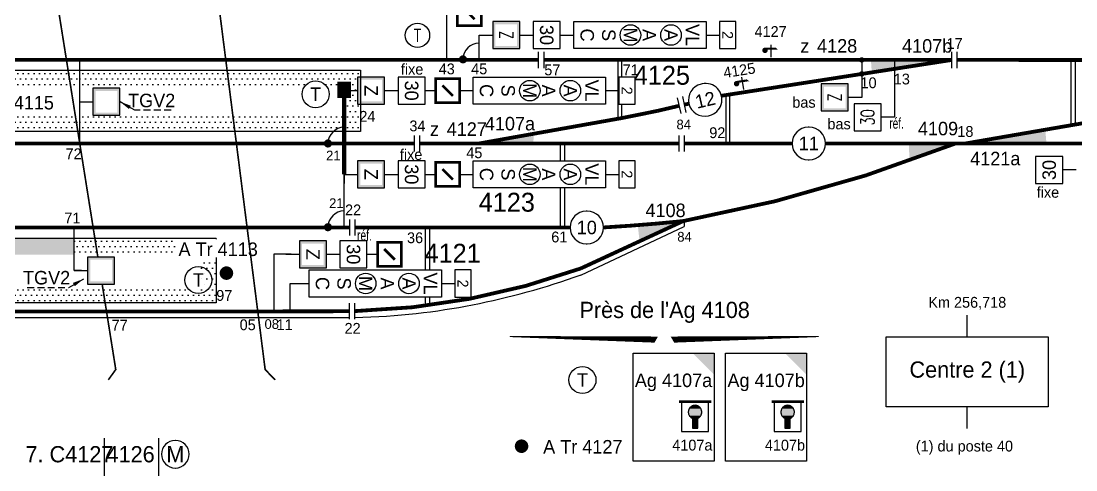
# Model space of a CAD drawing. Header units: metres. Extents: x 0 to 4410, y 0 to 594.
# Drawn here: x 2620.6 to 2815.9, y 206.7 to 289.7 of the extents above; entities that cross this region are included whole.
import ezdxf
from ezdxf.enums import TextEntityAlignment as Align

# ---------------------------------------------------------------- set-up
doc = ezdxf.new("R2010")
doc.units = ezdxf.units.M
for name, pattern in [('AXES', [36, 18, -6, 6, -6]), ('AXESX2', [101.6, 63.5, -12.7, 12.7, -12.7]), ('CACHE', [9.525, 6.35, -3.175]), ('CONTINU', [5000, 5000, 0])]:
    doc.linetypes.add(name, pattern=pattern)
for name, color, linetype in [('HACHURES', 7, 'Continuous'), ('PRI ES', 7, 'Continuous'), ('ptce', 7, 'CONTINU'), ('voies', 7, 'Continuous')]:
    doc.layers.add(name, color=color, linetype=linetype)
doc.layers.add('Pk invisible', color=250, linetype='Continuous', plot=False)
doc.styles.add('es_norme', font='es_isocp.shx')
doc.styles.add('FONT', font='com_font.shx', dxfattribs={"width": 0.7})
doc.styles.add('ISO8C1', font='es_isocp.shx')
doc.styles.add('SIMPLEX', font='simplex', dxfattribs={"width": 0.7})
pattern_1 = [(0, (-650.5833, -140), (0.5, 1), [0, -1])]
pattern_2 = [(0, (-630, 0), (0.5, 1), [0, -1])]

# ---------------------------------------------------------------- blocks, each defined once
blk = doc.blocks.new('ID')
at = {"linetype": 'Continuous'}
for p, q in [((-2.5, 5.5), (-2.5, 2.5)), ((2.5, 5.5), (-2.5, 5.5)), ((2.5, 2.5), (2.5, 5.5)), ((-2.5, 2.5), (0, 2.5)), ((0, 2.5), (2.5, 2.5)), ((0, 0), (0, 2.5))]:
    blk.add_line(p, q, dxfattribs=at)
at = {"linetype": 'Continuous', "style": 'SIMPLEX', "width": 0.7}
blk.add_attdef('O', text='', height=2, dxfattribs=at).set_placement((0, 4), align=Align.MIDDLE)
blk = doc.blocks.new('TELEPHONE')
blk.add_circle((0, 0), 2.25)
at = {"linetype": 'Continuous', "style": 'FONT', "width": 0.7}
blk.add_attdef('TEXTEG', text='', height=2.5, dxfattribs=at).set_placement((-4, -1), align=Align.RIGHT)
at = {"style": 'FONT', "width": 0.7}
blk.add_attdef('OO', text='', height=2.5, dxfattribs=at).set_placement((0, 0), align=Align.MIDDLE)
at = {"linetype": 'Continuous', "style": 'FONT', "width": 0.7}
blk.add_attdef('TEXTED', (4, -1), '', height=2.5, dxfattribs=at)
blk = doc.blocks.new('tecs')
at = {"linetype": 'CONTINU'}
blk.add_line((0, 0), (2, 0), dxfattribs=at)
at = {"linetype": 'CONTINU', "const_width": 0.5}
blk.add_lwpolyline([(2, 2.25), (6.5, 2.25), (6.5, -2.25), (2, -2.25)], close=True, dxfattribs=at)
blk.add_lwpolyline([(3.25, 1), (5.25, -1)], dxfattribs=at)
blk = doc.blocks.new('TCD')
at = {"linetype": 'Continuous'}
for p, q in [((-2.5, 7.5), (-2.5, 2.5)), ((2.5, 7.5), (-2.5, 7.5)), ((2.5, 2.5), (2.5, 7.5)), ((-2.5, 2.5), (0, 2.5)), ((0, 2.5), (2.5, 2.5)), ((0, 0), (0, 2.5))]:
    blk.add_line(p, q, dxfattribs=at)
at = {"linetype": 'Continuous', "style": 'SIMPLEX', "width": 0.7}
blk.add_attdef('OO', text='', height=2.5, dxfattribs=at).set_placement((0, 5), align=Align.MIDDLE)
blk = doc.blocks.new('TCR')
at = {"linetype": 'Continuous'}
for p, q in [((2.5, 7.5), (-2.5, 7.5)), ((-2.5, 7.5), (-2.5, 2.5)), ((2.5, 2.5), (2.5, 7.5)), ((-2.5, 2.5), (0, 2.5)), ((0, 0), (0, 2.5)), ((0, 2.5), (2.5, 2.5))]:
    blk.add_line(p, q, dxfattribs=at)
for points in [[(-2.5, 7.5), (2.5, 7.5), (-2, 7), (2, 7)], [(-2.5, 2.5), (-2.5, 7.5), (-2, 3), (-2, 7)], [(2.5, 7.5), (2.5, 2.5), (2, 7), (2, 3)], [(2.5, 2.5), (-2.5, 2.5), (2, 3), (-2, 3)]]:
    blk.add_solid(points, dxfattribs=at)
at = {"linetype": 'Continuous', "style": 'SIMPLEX', "width": 0.7}
blk.add_attdef('OO', text='', height=2.5, dxfattribs=at).set_placement((0, 5), align=Align.MIDDLE)
blk = doc.blocks.new('TEL')
blk.add_circle((0, 0), 2.5)
at = {"linetype": 'Continuous', "style": 'ISO8C1'}
blk.add_attdef('TEXTEG', text='', height=2.5, dxfattribs=at).set_placement((-4, -1), align=Align.RIGHT)
at = {"style": 'ISO8C1'}
blk.add_attdef('OO', text='', height=2.5, dxfattribs=at).set_placement((0, 0), align=Align.MIDDLE)
at = {"linetype": 'Continuous', "style": 'ISO8C1'}
blk.add_attdef('TEXTED', (4, -1), '', height=2.5, dxfattribs=at)
blk = doc.blocks.new('nzone')
at = {"style": 'es_norme'}
blk.add_text('z', height=2.5, dxfattribs=at).set_placement((-1.78, 1.41))
blk.add_attdef('ZONE', (1.31, 1.41), '', height=2.5, dxfattribs=at)
blk = doc.blocks.new('FIXE')
at = {"linetype": 'CACHE', "style": 'ISO8C1'}
blk.add_text('fixe', height=2, dxfattribs=at).set_placement((0, 0))
blk = doc.blocks.new('cap1c')
at = {"linetype": 'CONTINU'}
for p, q in [((-6, 11), (-6, 5.5)), ((-1, 5.5), (-1, 11)), ((-6, 5.5), (-1, 5.5))]:
    blk.add_line(p, q, dxfattribs=at)
at = {"linetype": 'CONTINU', "const_width": 0.5}
blk.add_lwpolyline([(-0.5, 11), (-6.5, 11)], dxfattribs=at)
blk = doc.blocks.new('CLEP')
for points in [[(-1.11, 0.64), (1.11, 0.64), (-1.28, 0), (1.28, 0)], [(-1.28, 0), (1.28, 0), (-1.11, -0.64), (1.11, -0.64)], [(-0.64, 1.11), (0.64, 1.11), (-1.11, 0.64), (1.11, 0.64)], [(0, 1.28), (0, 1.28), (-0.64, 1.11), (0.64, 1.11)], [(-1.11, -0.64), (1.11, -0.64), (-0.64, -1.11), (0.64, -1.11)], [(-0.64, -1.11), (0.64, -1.11), (-0.5, -1.14), (0.5, -1.14)], [(-0.5, -1.14), (0.5, -1.14), (-0.5, -3), (0.5, -3)]]:
    blk.add_solid(points)
blk = doc.blocks.new('REF')
at = {"linetype": 'CACHE', "style": 'FONT', "width": 0.7}
blk.add_text('réf.', height=2, dxfattribs=at).set_placement((0, 0))
blk = doc.blocks.new('PDI_')
at = {"linetype": 'AXES'}
blk.add_line((0, 2.81), (0, 0.5), dxfattribs=at)
at = {"const_width": 0.5}
blk.add_lwpolyline([(-1.36, 1.78, 1), (-0.86, 1.78, 1)], format="xyb", close=True, dxfattribs=at)
blk.add_solid([(-1.11, 2.28), (0.89, 2.28), (-0.62, 1.88), (1.29, 1.88)])
at = {"style": 'ISO8C1'}
blk.add_attdef('XX', text='', height=2, dxfattribs=at).set_placement((-0.07, 4.25), align=Align.CENTER)
blk.add_attdef('TYPE', text='', height=2.5, dxfattribs=at).set_placement((-3.46, 1.11), align=Align.RIGHT)
blk = doc.blocks.new('*U136', base_point=(3459.5, 712.01))
at = {"linetype": 'Continuous'}
for p, q in [((3459.1, 711.94), (3459.1, 724.02)), ((3459.9, 712.08), (3459.9, 724.02))]:
    blk.add_line(p, q, dxfattribs=at)

msp = doc.modelspace()

# ---------------------------------------------------------------- hatches: boundary and pattern name
at = {"layer": 'HACHURES'}
h = msp.add_hatch(dxfattribs=at)
h.set_pattern_fill('SABLE', color=256, scale=0.5, style=0)
h.set_pattern_definition(pattern_2)
h.paths.add_polyline_path([(2629.302, 280.599), (2593.136, 280.599, -0.2736859), (2589.63, 278.524), (2586.051, 278.524, -0.2736859), (2582.545, 280.599), (2575.411, 280.599), (2575.411, 277.599), (2629.78, 277.599)])
at = {"layer": 'HACHURES', "linetype": 'Continuous'}
h = msp.add_hatch(dxfattribs=at)
h.set_pattern_fill('SABLE', color=256, scale=0.5, style=0)
h.set_pattern_definition(pattern_1)
h.paths.add_polyline_path([(2631.398, 280.599), (2629.302, 280.599), (2629.78, 277.599), (2631.398, 277.599)])
at = {"layer": 'HACHURES'}
h = msp.add_hatch(dxfattribs=at)
h.set_pattern_fill('SABLE', color=256, scale=0.5, style=0)
h.set_pattern_definition(pattern_2)
h.paths.add_polyline_path([(2658.734, 280.599), (2631.398, 280.599), (2631.398, 277.599), (2659.116, 277.599)])
h = msp.add_hatch(dxfattribs=at)
h.set_pattern_fill('SABLE', color=256, scale=0.5, style=0)
h.set_pattern_definition(pattern_2)
h.paths.add_polyline_path([(2682.898, 279.344), (2683.403, 279.344), (2683.403, 280.599), (2658.734, 280.599), (2659.116, 277.599), (2673.065, 277.599, -0.5235585), (2677.174, 277.599), (2680.403, 277.599), (2680.403, 276.844), (2682.898, 276.844)])
h = msp.add_hatch(dxfattribs=at)
h.set_pattern_fill('SABLE', color=256, scale=0.5, style=0)
h.set_pattern_definition(pattern_2)
h.paths.add_polyline_path([(2683.403, 274.344), (2682.898, 274.344), (2682.898, 276.844), (2680.403, 276.844), (2680.403, 272.307), (2680.402, 269.307), (2683.403, 269.307)])
h = msp.add_hatch(dxfattribs=at)
h.set_pattern_fill('SABLE', color=256, scale=0.5, style=0)
h.set_pattern_definition(pattern_2)
h.paths.add_polyline_path([(2630.623, 272.307), (2604.843, 272.307, -0.2176059), (2602.765, 272.307), (2575.411, 272.307), (2575.411, 269.307), (2582.743, 269.307, -0.2488554), (2586.056, 271.065), (2589.635, 271.065, -0.2488554), (2592.947, 269.307), (2631.101, 269.307)])
at = {"layer": 'HACHURES', "linetype": 'Continuous'}
h = msp.add_hatch(dxfattribs=at)
h.set_pattern_fill('SABLE', color=256, scale=0.5, style=0)
h.set_pattern_definition(pattern_1)
h.paths.add_polyline_path([(2631.398, 272.307), (2630.623, 272.307), (2631.101, 269.307), (2631.398, 269.307)])
at = {"layer": 'HACHURES'}
h = msp.add_hatch(dxfattribs=at)
h.set_pattern_fill('SABLE', color=256, scale=0.5, style=0)
h.set_pattern_definition(pattern_2)
h.paths.add_polyline_path([(2659.789, 272.307), (2638.898, 272.307), (2638.898, 272.294), (2633.898, 272.294), (2631.398, 272.294), (2631.398, 269.307), (2660.171, 269.307)])
h = msp.add_hatch(dxfattribs=at)
h.set_pattern_fill('SABLE', color=256, scale=0.5, style=0)
h.set_pattern_definition(pattern_2)
h.paths.add_polyline_path([(2680.398, 272.307), (2659.789, 272.307), (2660.171, 269.307), (2678.406, 269.307, -0.1836282), (2680.398, 270.065)])
h = msp.add_hatch(dxfattribs=at)
h.set_pattern_fill('SABLE', color=256, scale=0.5, style=0)
h.set_pattern_definition(pattern_2)
h.paths.add_polyline_path([(2556.431, 248.456), (2568.393, 248.456), (2568.393, 246.505), (2572.215, 246.505), (2572.215, 248.453), (2575.215, 248.453), (2575.215, 246.505), (2630.398, 246.505), (2630.398, 249.505), (2592.887, 249.505, -0.2664987), (2589.434, 247.523), (2585.854, 247.523, -0.2664987), (2582.401, 249.505), (2491.398, 249.505), (2491.398, 246.548), (2493.898, 246.548), (2493.898, 249.048), (2498.898, 249.048), (2498.898, 246.505), (2556.431, 246.505)])
h = msp.add_hatch(dxfattribs=at)
h.set_pattern_fill('SABLE', color=256, scale=0.5, style=0)
h.set_pattern_definition(pattern_2)
h.paths.add_polyline_path([(2634.257, 249.505), (2630.398, 249.505), (2630.398, 246.505), (2634.735, 246.505)])
h = msp.add_hatch(dxfattribs=at)
h.set_pattern_fill('SABLE', color=256, scale=0.5, style=0)
h.set_pattern_definition(pattern_2)
h.paths.add_polyline_path([(2649.395, 249.505), (2634.257, 249.505), (2634.735, 246.505), (2649.395, 246.505)])
h = msp.add_hatch(dxfattribs=at)
h.set_pattern_fill('SABLE', color=256, scale=0.5, style=0)
h.set_pattern_definition(pattern_2)
edge = h.paths.add_edge_path()
edge.add_line((2656.725, 245.709), (2653.725, 245.709))
edge.add_line((2653.725, 245.709), (2653.732, 244.274))
edge.add_arc((2653.491, 241.846), 2.441, 7.23165, 84.31608, ccw=False)
edge.add_arc((2653.473, 241.756), 2.47, -89.21172, 9.24126, ccw=False)
edge.add_line((2653.507, 239.286), (2652.804, 239.305))
edge.add_line((2652.804, 239.305), (2652.101, 239.625))
edge.add_line((2652.101, 239.625), (2651.604, 240))
edge.add_line((2651.604, 240), (2651.218, 240.549))
edge.add_line((2651.218, 240.549), (2635.684, 240.549))
edge.add_line((2635.684, 240.549), (2636.162, 237.549))
edge.add_line((2636.162, 237.549), (2656.725, 237.549))
edge.add_line((2656.725, 237.549), (2656.725, 245.709))
h = msp.add_hatch(dxfattribs=at)
h.set_pattern_fill('SABLE', color=256, scale=0.5, style=0)
h.set_pattern_definition(pattern_2)
h.paths.add_polyline_path([(2635.684, 240.549), (2613.543, 240.549), (2613.543, 237.549), (2636.162, 237.549)])

# ---------------------------------------------------------------- linework, layer by layer
at = {"linetype": 'Continuous'}
for p, q in [((2699.398, 282.524), (2699.398, 291.047)), ((2705.398, 282.725), (2705.398, 282.524)), ((2731.089, 282.524), (2731.089, 271.637)), ((2731.767, 282.524), (2731.767, 279.344)), ((2776.216, 282.524), (2776.224, 275.59)), ((2782.277, 282.524), (2782.292, 271.91)), ((2815.011, 282.524), (2815.011, 282.534)), ((2815.811, 282.524), (2815.811, 282.534)), ((2680.398, 278.479), (2680.398, 259.64)), ((2701.768, 276.844), (2704.268, 276.844)), ((2751.032, 276.102), (2751.032, 267.115)), ((2751.782, 267.065), (2751.782, 276.358)), ((2731.767, 274.344), (2731.767, 271.758)), ((2701.768, 261.351), (2704.268, 261.351)), ((2724.204, 243.937), (2743.398, 252.998)), ((2630.398, 243.539), (2630.398, 251.523)), ((2724.209, 242.726), (2743.369, 251.722)), ((2635.855, 249.505), (2592.887, 249.505)), ((2631.803, 243.539), (2630.398, 243.539)), ((2636.162, 237.549), (2614.156, 237.549)), ((2635.961, 212.563), (2635.961, 190.363)), ((2646.046, 212.563), (2646.046, 190.363)), ((2649.156, 212.113), (2649.146, 212.113)), ((2649.146, 207.013), (2649.156, 207.013))]:
    msp.add_line(p, q, dxfattribs=at)
for p, q in [((2631.398, 282.524), (2631.398, 267.065)), ((2720.398, 267.065), (2720.398, 263.851)), ((2721.198, 267.065), (2721.198, 263.851)), ((2720.398, 258.851), (2720.398, 251.523)), ((2721.198, 258.851), (2721.198, 251.523)), ((2695.398, 251.523), (2695.398, 243.654)), ((2696.193, 251.523), (2696.197, 243.654)), ((2656.725, 249.505), (2635.855, 249.505)), ((2656.725, 249.505), (2656.725, 249.352)), ((2667.411, 246.554), (2667.411, 235.989)), ((2656.725, 245.98), (2656.725, 237.549)), ((2695.398, 238.654), (2695.398, 237.484)), ((2696.199, 238.654), (2696.199, 237.489)), ((2656.725, 237.549), (2636.162, 237.549)), ((2593.262, 234.834), (2681.369, 234.834))]:
    msp.add_line(p, q)
at = {"linetype": 'AXESX2'}
for p, q in [((2795.752, 231.315), (2795.752, 235.315)), ((2795.752, 214.315), (2795.752, 218.315))]:
    msp.add_line(p, q, dxfattribs=at)
at = {"linetype": 'CONTINU'}
for p, q in [((2733.878, 208.286), (2733.878, 228.286)), ((2733.878, 228.286), (2748.878, 228.286)), ((2748.878, 228.286), (2748.878, 208.286)), ((2751.015, 208.282), (2751.015, 228.282)), ((2751.015, 228.282), (2766.015, 228.282)), ((2766.015, 228.282), (2766.015, 208.282)), ((2744.859, 216.218), (2744.859, 214.364)), ((2745.859, 214.364), (2745.859, 216.218)), ((2761.997, 216.214), (2761.997, 214.36)), ((2762.997, 214.36), (2762.997, 216.214)), ((2744.859, 214.364), (2745.859, 214.364)), ((2761.997, 214.36), (2762.997, 214.36)), ((2748.878, 208.286), (2733.878, 208.286)), ((2766.015, 208.282), (2751.015, 208.282))]:
    msp.add_line(p, q, dxfattribs=at)
at = {"linetype": 'Continuous'}
for points, const_width in [([(2620.998, 332.711), (2631.101, 269.307), (2634.809, 246.039)], 0.3), ([(2652.104, 332.711), (2652.74, 327.711), (2664.411, 235.982), (2665.778, 225.242), (2665.778, 225.242), (2667.62, 223.314)], 0.3), ([(2680.398, 278.479), (2680.398, 275.471)], 2.5), ([(2680.398, 278.479), (2680.398, 261.351)], 0.8), ([(2660.456, 267.065), (2693.398, 267.065)], 0.7), ([(2705.398, 267.065), (2742.412, 267.065)], 0.7), ([(2743.411, 267.065), (2755.417, 267.065)], 0.7), ([(2755.417, 267.065), (2763.311, 267.065)], 0.7), ([(2769.511, 267.065), (2928.911, 267.065)], 0.7), ([(2724.204, 243.937), (2743.398, 252.812)], 0.7), ([(2682.44, 251.523), (2722.218, 251.523)], 0.7), ([(2635.606, 241.039), (2638.123, 225.242), (2636.745, 223.318)], 0.3), ([(2664.411, 235.982), (2681.357, 236.021)], 0.7)]:
    msp.add_lwpolyline(points, dxfattribs=dict(at, const_width=const_width))
for points in [[(2722.898, 289.629), (2747.398, 289.629), (2747.398, 284.629), (2722.898, 284.629)], [(2704.268, 279.344), (2728.768, 279.344), (2728.768, 274.344), (2704.268, 274.344)], [(2704.268, 263.851), (2728.768, 263.851), (2728.768, 258.851), (2704.268, 258.851)], [(2673.897, 243.654), (2698.397, 243.654), (2698.397, 238.654), (2673.897, 238.654)]]:
    msp.add_lwpolyline(points, close=True, dxfattribs=at)
for points in [[(2705.398, 282.625), (2705.398, 287.129), (2705.398, 287.129)], [(2593.136, 280.599), (2683.403, 280.599), (2683.403, 269.307), (2592.947, 269.307)], [(2680.398, 267.065), (2680.398, 276.844), (2680.398, 276.844)], [(2680.398, 251.571), (2680.398, 261.351), (2680.398, 261.351)], [(2670.411, 235.987), (2670.411, 241.154), (2673.897, 241.154)]]:
    msp.add_lwpolyline(points, dxfattribs=at)
for points, const_width in [([(2702.023, 282.625, 1), (2702.773, 282.625, 1)], 0.75), ([(2775.966, 282.524, 1), (2776.466, 282.524, 1)], 0.5), ([(2775.983, 279.937, 1), (2776.483, 279.937, 1)], 0.5), ([(2677.023, 267.065, 1), (2677.773, 267.065, 1)], 0.75), ([(2677.023, 251.571, 1), (2677.773, 251.571, 1)], 0.75)]:
    msp.add_lwpolyline(points, format="xyb", close=True, dxfattribs=dict(at, const_width=const_width))
at = {"const_width": 0.7}
for points in [[(2593.63, 282.524), (2628.995, 282.524)], [(2658.489, 282.524), (2716.398, 282.524)], [(2717.398, 282.524), (2755.417, 282.524)], [(2750.252, 275.893), (2792.911, 282.524)], [(2755.417, 282.524), (2792.911, 282.524)], [(2793.911, 282.524), (3154.913, 282.442)], [(2731.989, 271.798), (2738.444, 273.103)], [(2738.444, 273.103), (2742.47, 274.048)], [(2743.411, 274.253), (2744.226, 274.432)], [(2705.398, 267.065), (2731.989, 271.798)], [(2593.635, 267.065), (2631.459, 267.065)], [(2694.398, 267.065), (2705.398, 267.065)], [(2593.427, 251.523), (2633.935, 251.523)], [(2662.434, 251.523), (2681.44, 251.523)], [(2593.43, 235.984), (2636.411, 235.984)]]:
    msp.add_lwpolyline(points, dxfattribs=at)
at = {"linetype": 'CACHE', "const_width": 0.7}
for points in [[(2628.995, 282.524), (2658.489, 282.524)], [(2631.459, 267.065), (2660.456, 267.065)], [(2633.935, 251.523), (2662.434, 251.523)], [(2636.411, 235.982), (2664.411, 235.982)]]:
    msp.add_lwpolyline(points, dxfattribs=at)
at = {"linetype": 'Continuous'}
for points, format in [([(2747.832, 272.196), (2748.027, 272.242, 1), (2746.657, 278.083), (2746.463, 278.038, 1), (2747.832, 272.196, 1)], "xyb"), ([(2766.311, 264.065), (2766.511, 264.065, 1), (2766.511, 270.065), (2766.311, 270.065, 1), (2766.311, 264.065, 1)], "xyb"), ([(2725.218, 248.523), (2725.418, 248.523, 1), (2725.418, 254.523), (2725.218, 254.523, 1), (2725.218, 248.523, 1)], "xyb"), ([(2709.57, 228.745, 0, 0, 0), (2711.07, 231.343, 0.2, 1.144, 0), (2738.172, 230.771, 0, 0, 0), (2739.672, 233.369, 0, 0, 0), (2741.172, 230.771, 1.144, 0.2, 0), (2768.273, 231.343, 0, 0, 0), (2769.773, 228.745, 0, 0, 0)], "xyseb")]:
    msp.add_lwpolyline(points, format=format, dxfattribs=at)
at = {"linetype": 'CACHE'}
for points in [[(2638.898, 274.794, 0, 0.7, 0), (2640.732, 273.752, 0.7, 0.7, 0)], [(2632.197, 242.005, 0, 0.7, 0), (2630.363, 240.962, 0.7, 0.7, 0)]]:
    msp.add_lwpolyline(points, format="xyseb", dxfattribs=at)
at = {"linetype": 'CACHE', "ltscale": 0.2}
for points in [[(2648.364, 273.21), (2641.669, 273.219), (2638.898, 274.794)], [(2621.731, 240.42), (2629.427, 240.429), (2632.197, 242.005)]]:
    msp.add_lwpolyline(points, dxfattribs=at)
at = {"linetype": 'Continuous', "const_width": 0.7}
for points in [[(2743.169, 252.706, 0.0484168), (2793.411, 267)], [(2728.418, 251.523, 0.0109452), (2743.169, 252.706, 0.0917851)], [(2682.398, 236.044, 0.080037), (2724.204, 243.937)]]:
    msp.add_lwpolyline(points, format="xyb", dxfattribs=at)
at = {"const_width": 1.25}
for points in [[(2657.987, 243.073, 1), (2659.237, 243.073, 1)], [(2712.618, 211.045, 1), (2713.868, 211.045, 1)]]:
    msp.add_lwpolyline(points, format="xyb", close=True, dxfattribs=at)
at = {"linetype": 'CONTINU'}
msp.add_lwpolyline([(2780.752, 218.315), (2780.752, 231.315), (2810.752, 231.315), (2810.752, 218.315)], close=True, dxfattribs=at)
at = {"linetype": 'Continuous'}
for centre in [(2733.398, 287.129), (2740.898, 287.129), (2714.768, 276.844), (2722.268, 276.844), (2714.768, 261.351), (2722.268, 261.351), (2684.397, 241.156), (2692.397, 241.158)]:
    msp.add_circle(centre, 1.9, dxfattribs=at)
for centre, radius, start, end in [((2705.398, 282.625), 3, 90, 180), ((2680.398, 267.065), 3, 90, 180), ((2680.398, 251.571), 3, 90, 180), ((2649.146, 209.563), 2.55, 90, 270), ((2649.156, 209.563), 2.55, 270, 90)]:
    msp.add_arc(centre, radius, start, end, dxfattribs=at)
at = {"linetype": 'CONTINU'}
for centre in [(2745.359, 217.364), (2762.497, 217.36)]:
    msp.add_arc(centre, 1.25, 293.57818, 246.42182, dxfattribs=at)
at = {"linetype": 'Continuous'}
msp.add_ellipse((2679.192, 527.253), major_axis=(0, 291.25), ratio=0.6666667, start_param=3.3273298, end_param=3.3755437, dxfattribs=at)
msp.add_open_spline([(2682.369, 234.864), (2690.476, 235.085), (2697.344, 235.879), (2710.918, 238.531), (2717.624, 240.377), (2724.249, 242.742)], degree=3, knots=[3.16738394, 3.16738394, 3.16738394, 3.16738394, 3.27307637, 3.27307637, 3.37765799, 3.37765799, 3.37765799, 3.37765799], dxfattribs=at)
for points in [[(2715.521, 268.973), (2715.416, 267.065), (2705.026, 266.923)], [(2784.961, 267.055), (2785.025, 263.987), (2793.612, 266.999)], [(2734.749, 251.985), (2735.094, 248.936), (2743.369, 252.723)], [(2748.878, 228.286), (2744.878, 228.286), (2748.878, 224.286)], [(2766.015, 228.282), (2762.015, 228.282), (2766.015, 224.282)]]:
    msp.add_solid(points, dxfattribs=at)
at = {"layer": 'HACHURES'}
msp.add_line((2743.369, 252.722), (2743.369, 251.722), dxfattribs=at)
at = {"layer": 'ptce', "linetype": 'Continuous'}
msp.add_line((2670.613, 246.554), (2667.411, 246.554), dxfattribs=at)
at = {"layer": 'voies', "linetype": 'Continuous'}
for p, q in [((2716.398, 281.024), (2716.398, 284.024)), ((2717.398, 281.024), (2717.398, 284.024)), ((2792.911, 281.024), (2792.911, 284.024)), ((2793.911, 281.024), (2793.911, 284.024)), ((2742.769, 272.586), (2742.096, 275.509)), ((2743.743, 272.81), (2743.071, 275.734)), ((2693.398, 265.565), (2693.398, 268.565)), ((2694.398, 265.565), (2694.398, 268.565)), ((2742.408, 265.565), (2742.415, 268.565)), ((2743.408, 265.562), (2743.415, 268.562)), ((2681.44, 250.023), (2681.44, 253.023)), ((2682.44, 250.023), (2682.44, 253.023)), ((2681.398, 234.544), (2681.398, 237.544)), ((2682.398, 234.544), (2682.398, 237.544))]:
    msp.add_line(p, q, dxfattribs=at)
at = {"layer": 'voies', "linetype": 'Continuous', "const_width": 0.7}
msp.add_lwpolyline([(2795.411, 267.065), (2858.918, 278.007)], dxfattribs=at)
at = {"layer": 'voies', "linetype": 'Continuous'}
for points in [[(2792.911, 282.524), (2777.911, 282.524), (2778.061, 280.412)], [(2795.411, 267.065), (2810.193, 269.612), (2810.411, 267.065)]]:
    msp.add_solid(points, dxfattribs=at)

# ---------------------------------------------------------------- block references
at = {"linetype": 'Continuous', "xscale": 0.98, "yscale": 0.98, "zscale": 0.98}
for p in [(2699.398, 291.047), (2695.398, 276.844), (2695.398, 261.351), (2684.626, 246.554)]:
    msp.add_blockref('tecs', p, dxfattribs=at)
at = {"linetype": 'Continuous'}
for name, p, values in [('TELEPHONE', (2693.975, 287.076), {'OO': 'T'}), ('nzone', (2766.635, 282.465), {'ZONE': '4128'}), ('TEL', (2675.119, 276.174), {'OO': 'T'}), ('nzone', (2698.076, 267.065), {'ZONE': '4127'}), ('TEL', (2653.412, 241.795), {'OO': 'T'}), ('TEL', (2724.513, 223.3), {'OO': 'T'})]:
    msp.add_blockref(name, p, dxfattribs=at).add_auto_attribs(values)
ref = msp.add_blockref('ID', (2747.398, 287.129), dxfattribs=dict(at, rotation=270))
ref.add_attrib('O', '2', dxfattribs={"linetype": 'Continuous', "height": 2, "rotation": 270, "style": 'es_norme'}).set_placement((2751.398, 287.129), align=Align.MIDDLE)
at = {"linetype": 'AXES'}
msp.add_blockref('PDI_', (2759.416, 282.524), dxfattribs=at).add_auto_attribs({'XX': '4127'})
at = {"linetype": 'Continuous'}
for name, p in [('FIXE', (2690.899, 279.803)), ('*U136', (2815.411, 270.511)), ('FIXE', (2690.72, 264.022)), ('FIXE', (2808.604, 257.027)), ('REF', (2682.804, 249.072)), ('cap1c', (2748.878, 208.286)), ('cap1c', (2766.015, 208.282)), ('CLEP', (2745.359, 217.367)), ('CLEP', (2762.497, 217.363))]:
    msp.add_blockref(name, p, dxfattribs=at)
at = {"linetype": 'AXES'}
ref = msp.add_blockref('PDI_', (2754.41, 276.54), dxfattribs=dict(at, rotation=8.834897167752873))
ref.add_attrib('XX', '4125', dxfattribs={"height": 2, "rotation": 8.8349, "style": 'ISO8C1'}).set_placement((2753.708, 279.611), align=Align.CENTER)
at = {"linetype": 'Continuous'}
ref = msp.add_blockref('TCR', (2680.398, 276.844), dxfattribs=dict(at, rotation=270))
ref.add_attrib('OO', 'Z', dxfattribs={"linetype": 'Continuous', "height": 2.5, "rotation": 270, "style": 'es_norme'}).set_placement((2685.398, 276.844), align=Align.MIDDLE)
ref = msp.add_blockref('TCD', (2687.898, 276.844), dxfattribs=dict(at, rotation=270))
ref.add_attrib('OO', '30', dxfattribs={"linetype": 'Continuous', "height": 2.5, "rotation": 270, "style": 'es_norme'}).set_placement((2692.898, 276.844), align=Align.MIDDLE)
ref = msp.add_blockref('ID', (2728.768, 276.844), dxfattribs=dict(at, rotation=270))
ref.add_attrib('O', '2', dxfattribs={"linetype": 'Continuous', "height": 2, "rotation": 270, "style": 'es_norme'}).set_placement((2732.768, 276.844), align=Align.MIDDLE)
at = {"linetype": 'Continuous', "rotation": 270}
for p in [(2631.398, 274.794), (2630.398, 243.539)]:
    msp.add_blockref('TCR', p, dxfattribs=at)
at = {"linetype": 'Continuous'}
ref = msp.add_blockref('TCR', (2776.224, 275.59), dxfattribs=dict(at, rotation=90.11641599787254))
ref.add_attrib('OO', 'Z', dxfattribs={"linetype": 'CONTINU', "height": 2.5, "rotation": 90.11642, "style": 'SIMPLEX', "width": 0.7}).set_placement((2771.224, 275.58), align=Align.MIDDLE)
ref = msp.add_blockref('TCD', (2782.292, 271.91), dxfattribs=dict(at, rotation=90.1164159978701))
ref.add_attrib('OO', '30', dxfattribs={"linetype": 'CONTINU', "height": 2.5, "rotation": 90.11642, "style": 'SIMPLEX', "width": 0.7}).set_placement((2777.292, 271.899), align=Align.MIDDLE)
ref = msp.add_blockref('TCR', (2680.398, 261.351), dxfattribs=dict(at, rotation=270))
ref.add_attrib('OO', 'Z', dxfattribs={"linetype": 'Continuous', "height": 2.5, "rotation": 270, "style": 'es_norme'}).set_placement((2685.398, 261.351), align=Align.MIDDLE)
ref = msp.add_blockref('TCD', (2687.898, 261.351), dxfattribs=dict(at, rotation=270))
ref.add_attrib('OO', '30', dxfattribs={"linetype": 'Continuous', "height": 2.5, "rotation": 270, "style": 'es_norme'}).set_placement((2692.898, 261.351), align=Align.MIDDLE)
ref = msp.add_blockref('ID', (2728.768, 261.351), dxfattribs=dict(at, rotation=270))
ref.add_attrib('O', '2', dxfattribs={"linetype": 'Continuous', "height": 2, "rotation": 270, "style": 'es_norme'}).set_placement((2732.768, 261.351), align=Align.MIDDLE)
ref = msp.add_blockref('TCD', (2815.911, 262.16), dxfattribs=dict(at, rotation=90))
ref.add_attrib('OO', '30', dxfattribs={"linetype": 'CONTINU', "height": 2.5, "rotation": 90, "style": 'es_norme'}).set_placement((2810.911, 262.16), align=Align.MIDDLE)
ref = msp.add_blockref('TCR', (2669.626, 246.554), dxfattribs=dict(at, rotation=270))
ref.add_attrib('OO', 'Z', dxfattribs={"linetype": 'Continuous', "height": 2.5, "rotation": 270, "style": 'es_norme'}).set_placement((2674.626, 246.554), align=Align.MIDDLE)
ref = msp.add_blockref('TCD', (2677.126, 246.554), dxfattribs=dict(at, rotation=270))
ref.add_attrib('OO', '30', dxfattribs={"linetype": 'Continuous', "height": 2.5, "rotation": 270, "style": 'es_norme'}).set_placement((2682.126, 246.554), align=Align.MIDDLE)
ref = msp.add_blockref('ID', (2698.397, 241.153), dxfattribs=dict(at, rotation=270))
ref.add_attrib('O', '2', dxfattribs={"linetype": 'Continuous', "height": 2, "rotation": 270, "style": 'es_norme'}).set_placement((2702.397, 241.153), align=Align.MIDDLE)

# ---------------------------------------------------------------- texts
at = {"linetype": 'Continuous', "style": 'es_norme'}
for s, height, rotation, p in [('VL', 2.5, 270, (2744.898, 287.129)), ('C', 2.5, 270, (2725.398, 287.129)), ('S', 2.5, 270, (2729.398, 287.129)), ('M', 2.5, 270, (2733.398, 287.129)), ('A', 2.5, 270, (2736.898, 287.129)), ('A', 2.5, 270, (2740.898, 287.129)), ('10', 2, 0.11642, (2777.479, 278.294)), ('13', 2, 0.11642, (2783.637, 278.99)), ('C', 2.5, 270, (2706.768, 276.844)), ('S', 2.5, 270, (2710.768, 276.844)), ('M', 2.5, 270, (2714.768, 276.844)), ('A', 2.5, 270, (2718.268, 276.844)), ('A', 2.5, 270, (2722.268, 276.844)), ('VL', 2.5, 270, (2726.268, 276.844)), ('12', 2.5, 13.19395, (2747.245, 275.14)), ('C', 2.5, 270, (2706.768, 261.351)), ('S', 2.5, 270, (2710.768, 261.351)), ('M', 2.5, 270, (2714.768, 261.351)), ('A', 2.5, 270, (2718.268, 261.351)), ('A', 2.5, 270, (2722.268, 261.351)), ('VL', 2.5, 270, (2726.268, 261.351)), ('C', 2.5, 270, (2676.397, 241.155)), ('M', 2.5, 270, (2684.397, 241.156)), ('A', 2.5, 270, (2688.397, 241.157)), ('A', 2.5, 270, (2692.397, 241.158)), ('VL', 2.5, 270, (2696.397, 241.159)), ('S', 2.5, 270, (2680.397, 241.155))]:
    msp.add_text(s, height=height, rotation=rotation, dxfattribs=at).set_placement(p, align=Align.MIDDLE)
for s, style, p in [('4107b', 'es_norme', (2783.683, 283.869)), ('A Tr 4115', 'ISO8C1', (2611.997, 273.358)), ('4107a', 'es_norme', (2706.448, 269.487)), ('4109', 'es_norme', (2786.62, 268.577)), ('4121a', 'es_norme', (2796.291, 263.024)), ('4108', 'es_norme', (2736.18, 253.441)), ('A Tr 4113', 'ISO8C1', (2649.74, 246.242)), ('A Tr 4127', 'ISO8C1', (2717.243, 209.691))]:
    msp.add_text(s, height=2.5, dxfattribs=dict(style=style)).set_placement(p)
at = {"linetype": 'Continuous', "lineweight": 50, "style": 'es_norme'}
for s, p in [('4125', (2739.213, 279.685)), ('4123', (2710.509, 256.196)), ('4121', (2700.486, 246.782))]:
    msp.add_text(s, height=3.5, dxfattribs=at).set_placement(p, align=Align.MIDDLE)
at = {"linetype": 'Continuous', "style": 'es_norme'}
for s, height, p in [('TGV2', 2.5, (2644.774, 275.019)), ('92', 2, (2749.481, 269.059)), ('21', 1.8, (2678.4, 264.836)), ('21', 1.8, (2678.96, 256.015)), ('TGV2', 2.5, (2625.321, 242.229)), ('77', 2, (2638.837, 233.437)), ('05', 2, (2662.545, 233.512)), ('08', 1.8, (2667, 233.649))]:
    msp.add_text(s, height=height, dxfattribs=at).set_placement(p, align=Align.MIDDLE_CENTER)
at = {"linetype": 'CACHE', "style": 'ISO8C1'}
for p in [(2763.365, 273.677), (2769.865, 269.677)]:
    msp.add_text('bas', height=2, dxfattribs=at).set_placement(p)
at = {"linetype": 'CACHE', "style": 'FONT', "width": 0.7}
msp.add_text('réf.', height=2, dxfattribs=at).set_placement((2781.321, 269.794))
at = {"linetype": 'Continuous', "style": 'es_norme'}
for s, height, p in [('11', 2.5, (2766.411, 267.065)), ('10', 2.5, (2725.318, 251.523)), ('Km 256,718', 2, (2795.752, 237.499)), ('11', 2, (2669.382, 233.535)), ('4126', 3, (2640.866, 209.563)), ('M', 3, (2649.151, 209.563)), ('(1) du poste 40', 2, (2795.225, 210.819))]:
    msp.add_text(s, height=height, dxfattribs=at).set_placement(p, align=Align.MIDDLE)
msp.add_text("Près de l'Ag 4108", height=3, dxfattribs=at).set_placement((2739.73, 233.866), align=Align.BOTTOM_CENTER)
at = {"linetype": 'CONTINU', "style": 'es_norme'}
for s, height, p in [('Ag 4107b', 2.5, (2758.515, 221.982)), ('Ag 4107a', 2.5, (2741.378, 221.986)), ('4107a', 2, (2744.86, 210.247)), ('4107b', 2, (2761.998, 210.243))]:
    msp.add_text(s, height=height, dxfattribs=at).set_placement(p, align=Align.CENTER)
at = {"linetype": 'Continuous', "style": 'es_norme'}
msp.add_text('7. C4127', height=3, dxfattribs=at).set_placement((2621.406, 208.063))
at = {"linetype": 'Continuous', "insert": (2795.752, 224.78), "char_height": 3, "attachment_point": 5, "style": 'es_norme'}
msp.add_mtext_dynamic_manual_height_columns('Centre 2 (1)', width=27.41539, gutter_width=10, heights=[0], dxfattribs=at)
at = {"layer": 'Pk invisible', "style": 'es_norme'}
for s, p in [('17', (2793.399, 285.553)), ('57', (2718.936, 280.679)), ('24', (2684.711, 272.087)), ('34', (2693.968, 270.315)), ('18', (2795.411, 269.283)), ('45', (2704.501, 265.339)), ('97', (2658.21, 238.943)), ('22', (2681.962, 232.853))]:
    msp.add_text(s, height=2, dxfattribs=at).set_placement(p, align=Align.MIDDLE_CENTER)
at = {"layer": 'Pk invisible', "linetype": 'Continuous', "style": 'es_norme'}
for p in [(2743.262, 270.579), (2743.407, 249.798)]:
    msp.add_text('84', height=1.8, dxfattribs=at).set_placement(p, align=Align.MIDDLE_CENTER)
at = {"layer": 'PRI ES', "style": 'es_norme'}
for s, p in [('43', (2699.397, 280.865)), ('45', (2705.402, 280.865)), ('71', (2733.446, 280.688)), ('72', (2630.315, 265.152)), ('22', (2682.057, 254.773)), ('71', (2630.103, 253.267)), ('36', (2693.534, 249.616)), ('61', (2720.227, 249.76))]:
    msp.add_text(s, height=2, dxfattribs=at).set_placement(p, align=Align.MIDDLE_CENTER)

# ---------------------------------------------------------------- next in the draw order: wipeouts: each hides what was drawn before it
at = {"linetype": 'Continuous'}
msp.add_wipeout([(2715.398, 289.629), (2720.398, 289.629), (2720.398, 284.629), (2715.398, 284.629)], dxfattribs=at)

# ---------------------------------------------------------------- next in the draw order: linework, layer by layer
msp.add_line((2720.398, 287.129), (2722.898, 287.129), dxfattribs=at)

# ---------------------------------------------------------------- next in the draw order: block references
ref = msp.add_blockref('TCD', (2712.898, 287.129), dxfattribs=dict(at, rotation=270))
ref.add_attrib('OO', '30', dxfattribs={"linetype": 'Continuous', "height": 2.5, "rotation": 270, "style": 'es_norme'}).set_placement((2717.898, 287.129), align=Align.MIDDLE)

# ---------------------------------------------------------------- next in the draw order: wipeouts: each hides what was drawn before it
msp.add_wipeout([(2707.898, 289.629), (2712.898, 289.629), (2712.898, 284.629), (2707.898, 284.629)], dxfattribs=at)

# ---------------------------------------------------------------- next in the draw order: block references
at = {"linetype": 'Continuous', "rotation": 270}
msp.add_blockref('TCR', (2705.398, 287.129), dxfattribs=at).add_auto_attribs({'OO': 'Z'})

doc.saveas('drawing.dxf')
